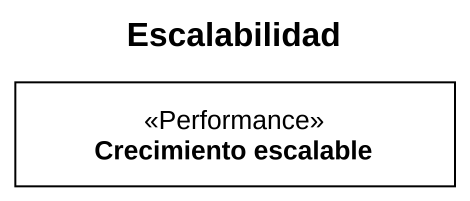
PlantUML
@startuml
title Escalabilidad
hide circle
hide empty members
class "Crecimiento escalable" as Crecimiento_escalable <<Performance>>
@enduml
